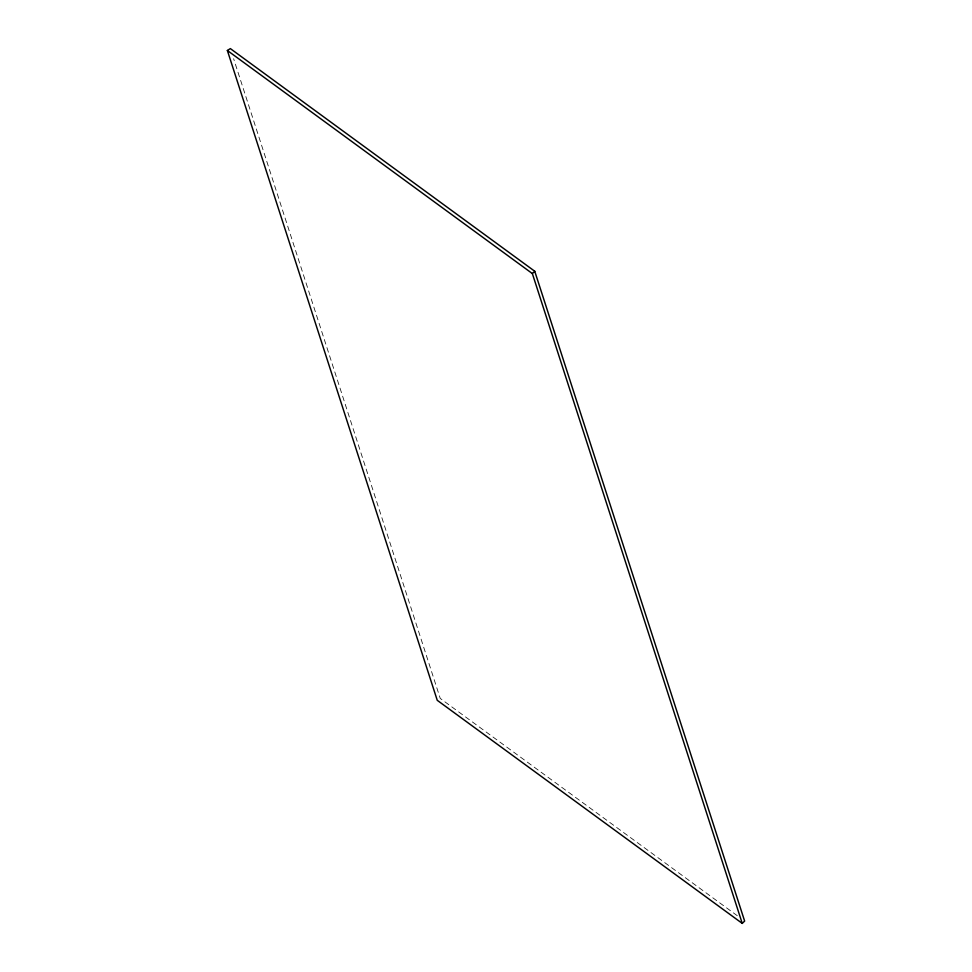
<?xml version="1.0" encoding="UTF-8"?>
<svg xmlns="http://www.w3.org/2000/svg" width="972" height="972" viewBox="0 0 972 972"><rect width="100%" height="100%" fill="white"/><g stroke="black" fill="none" stroke-linecap="round" stroke-linejoin="round"><path stroke-width="0.73" stroke-dasharray="4.86 3.65" d="M737.298 915.721L440.243 698.431L233.62 58.709"/><path stroke-width="1.46" d="M742.244 923.4L532.352 273.569L534.746 271.249L230.352 48.6L227.363 50.483L437.254 700.314L742.244 923.4L744.637 921.079L534.746 271.249M227.363 50.483L532.352 273.569"/></g></svg>
